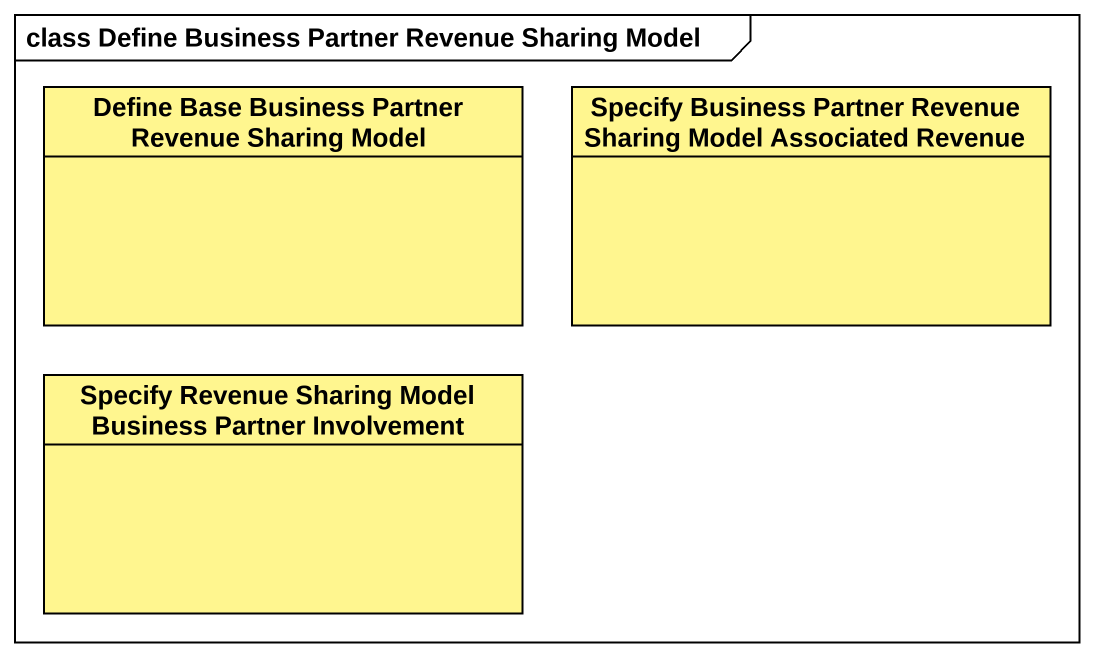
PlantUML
@startuml
mainframe class Define Business Partner Revenue Sharing Model
hide circle
hide empty members
class "Define Base Business Partner Revenue Sharing Model" as Define_Base_Business #FFF68F
class "Specify Business Partner Revenue Sharing Model Associated Revenue" as Specify_Business_Partner #FFF68F
class "Specify Revenue Sharing Model Business Partner Involvement" as Specify_Revenue_Sharing #FFF68F
@enduml
